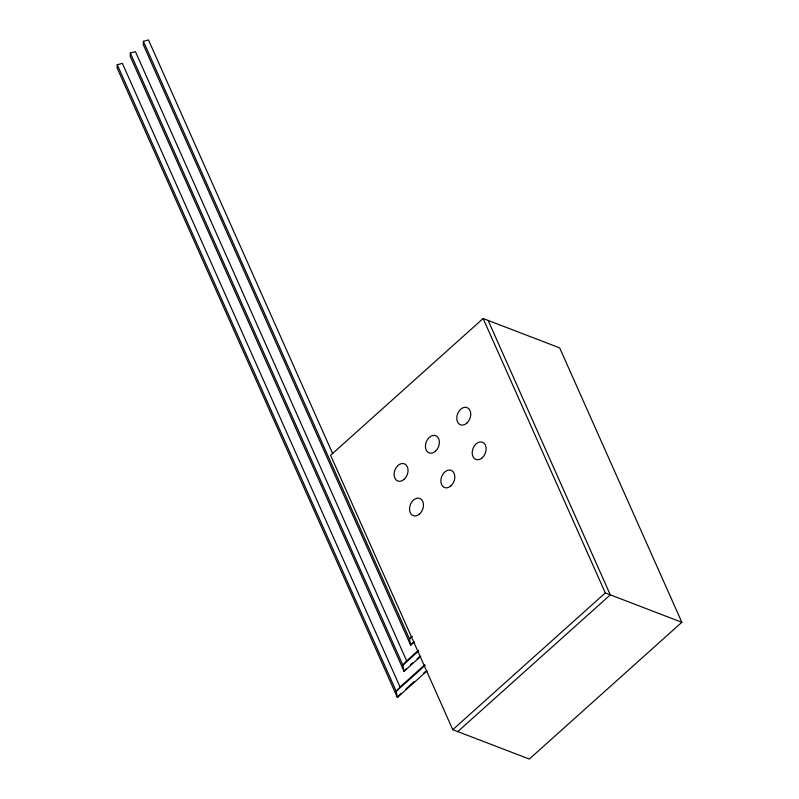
<?xml version="1.0" encoding="UTF-8"?>
<svg xmlns="http://www.w3.org/2000/svg" width="799" height="799" viewBox="0 0 799 799"><rect width="100%" height="100%" fill="white"/><g stroke="black" fill="none" stroke-linecap="round" stroke-linejoin="round"><path stroke-width="1.2" d="M401.218 693.212L397.393 697.477L396.214 691.285L400.039 687.02L122.377 63.371L117.263 64.749L117.153 68.055L397.393 697.477L427.046 670.89M406.321 668.773L404.024 671.33L402.846 665.138L406.671 660.873L135.44 51.655L130.317 53.044L130.217 56.339L404.024 671.33L420.683 656.398M332.644 453.562L148.494 39.95L143.381 41.328L143.271 44.634L410.656 645.183L414.351 641.877M411.775 636.433L409.478 639L410.656 645.183L413.722 641.777M483.125 318.521L330.596 455.28L452.763 729.687L529.318 759.05L681.847 622.291L559.67 347.885L483.125 318.521L605.302 592.928L681.847 622.291M412.254 636.503L409.478 639L143.381 41.328M406.671 660.873L418.576 650.206M418.626 650.995L402.846 665.138L130.317 53.044M410.636 664.568L412.494 662.9M417.138 658.746L419.914 656.249M400.039 687.02L424.848 664.778M425.008 665.467L396.214 691.285L117.263 64.749M405.862 689.048L414.222 681.547M423.52 673.217L425.378 671.559M452.763 729.687L605.302 592.928M457.777 731.604L610.306 594.846L488.139 320.439M450.926 485.872A9.218 6.592 -69 0 0 451.725 470.611A9.218 6.592 -69 0 0 440.868 480.349A9.218 6.592 -69 0 0 450.926 485.872M419.585 513.977A9.218 6.592 -69 0 0 420.384 498.716A9.218 6.592 -69 0 0 409.527 508.444A9.218 6.592 -69 0 0 419.585 513.977M482.266 457.767A9.218 6.592 -69 0 0 483.065 442.506A9.218 6.592 -69 0 0 472.209 452.244A9.218 6.592 -69 0 0 482.266 457.767M466.846 423.12A9.218 6.592 -69 0 0 467.645 407.86A9.218 6.592 -69 0 0 456.788 417.597A9.218 6.592 -69 0 0 466.846 423.12M435.495 451.225A9.218 6.592 -69 0 0 436.304 435.964A9.218 6.592 -69 0 0 425.448 445.702A9.218 6.592 -69 0 0 435.495 451.225M404.154 479.33A9.218 6.592 -69 0 0 404.953 464.069A9.218 6.592 -69 0 0 394.097 473.797A9.218 6.592 -69 0 0 404.154 479.33"/></g></svg>
